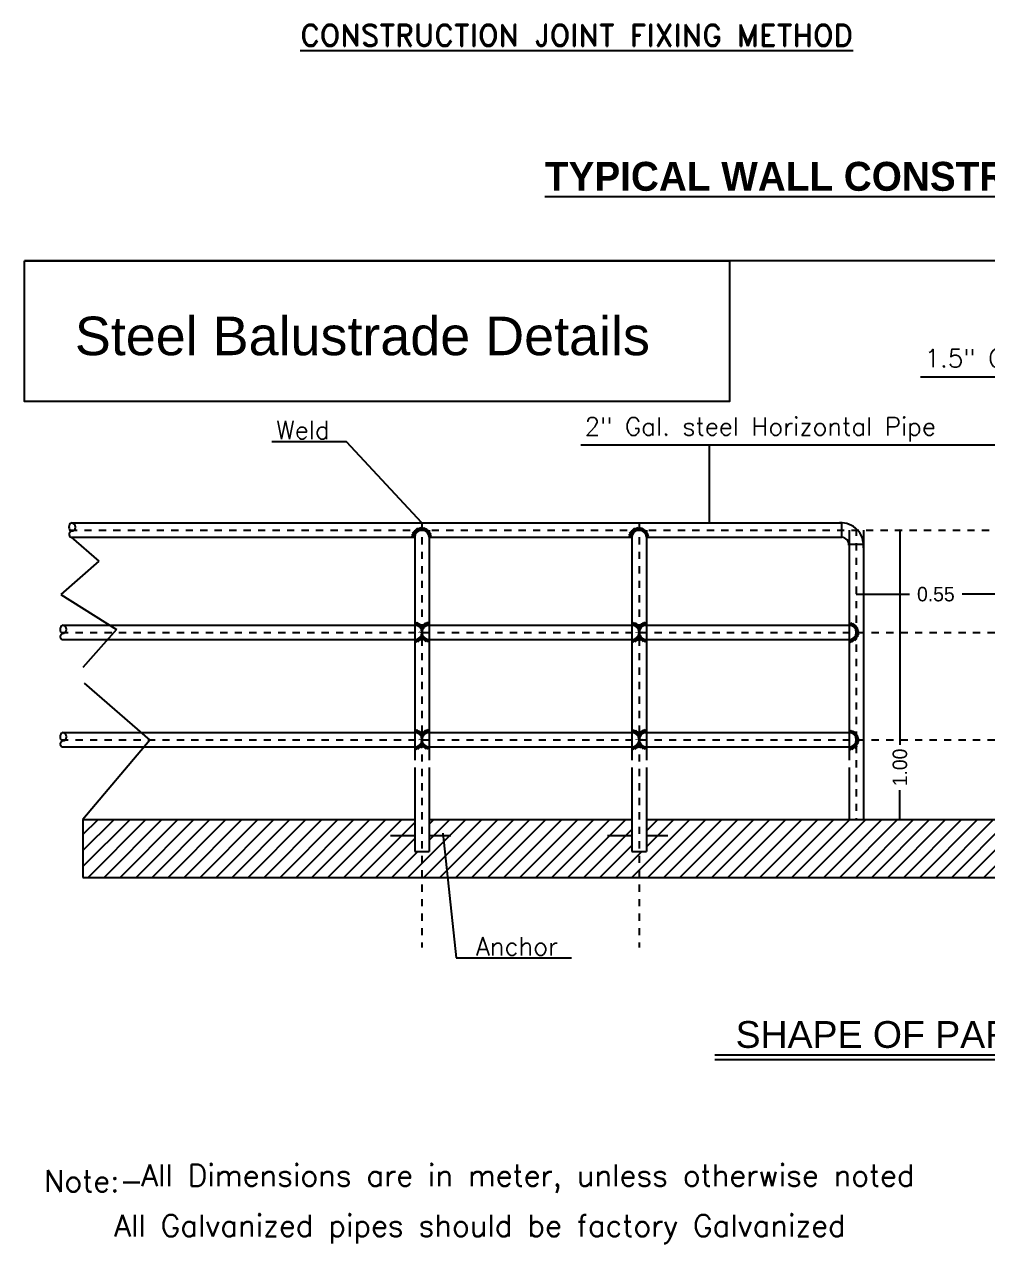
# Model space of a CAD drawing. Extents: x 151242 to 151523, y 158752 to 159354.
# Drawn here: x 151350.15 to 151363.46, y 158854.53 to 158871.38 of the extents above; entities that cross this region are included whole.
import ezdxf
from ezdxf.enums import TextEntityAlignment as Align

# ---------------------------------------------------------------- set-up
doc = ezdxf.new("R2010")
doc.units = 0
doc.header["$LTSCALE"] = 3
doc.header["$MEASUREMENT"] = 0
doc.header["$PDMODE"] = 2
doc.header["$PDSIZE"] = 0.03
doc.linetypes.add('DASHDOTX2', pattern=[2, 1, -0.5, 0, -0.5])
doc.layers.get('0').update_dxf_attribs({"linetype": 'CONTINUOUS'})
doc.layers.get('DEFPOINTS').update_dxf_attribs({"linetype": 'CONTINUOUS'})
doc.layers.add('4', color=12, linetype='CONTINUOUS')
doc.layers.add('TEXT', color=7, linetype='CONTINUOUS')
doc.styles.add('FUTURA', font='SAS_____.PFB')
doc.styles.add('ROMAND', font='romand', dxfattribs={"height": 0.5})
doc.styles.add('ROMANS', font='romans.shx')
doc.styles.add('ROMANTICBOLD', font='romb____.pfb', dxfattribs={"height": 0.3})
doc.dimstyles.new('1-25', dxfattribs={"dimtxt": 0.2, "dimasz": 0.01, "dimexe": 0, "dimexo": 0, "dimgap": 0.08, "dimtad": 0, "dimlfac": 0.25, "dimzin": 0, "dimdsep": 46, "dimtxsty": 'Standard', "dimblk1": 'OBLIQUE', "dimblk2": 'OBLIQUE', "dimsah": 1, "dimcen": 0, "dimse1": 1, "dimse2": 1, "dimclrd": 256, "dimclre": 256, "dimclrt": 4, "dimadec": 0, "dimazin": 0, "dimtfac": 5.555556, "dimtix": 1, "dimtofl": 0, "dimtmove": 2, "dimatfit": 3, "dimldrblk": 'OBLIQUE', "dimfxl": 1, "dimtolj": 1, "dimtzin": 0, "dimarcsym": 0})

# ---------------------------------------------------------------- blocks, each defined once
blk = doc.blocks.new('_OBLIQUE')
at = {"color": 0, "linetype": 'ByBlock'}
blk.add_line((-0.5, -0.5), (0.5, 0.5), dxfattribs=at)
blk = doc.blocks.new('*D120')
at = {"layer": '4', "linetype": 'Continuous', "lineweight": -2, "transparency": 16777216}
for p, q in [((151362.248, 158864.388), (151362.248, 158861.421)), ((151362.248, 158860.388), (151362.248, 158860.794))]:
    blk.add_line(p, q, dxfattribs=at)
at = {"layer": 'DEFPOINTS', "color": 0, "linetype": 'Continuous', "transparency": 16777216}
for p in [(151362.248, 158864.388), (151362.649, 158864.388), (151362.649, 158860.388)]:
    blk.add_point(p, dxfattribs=at)
at = {"layer": '4', "linetype": 'Continuous', "lineweight": -2, "transparency": 16777216, "xscale": 0.01, "yscale": 0.01, "zscale": 0.01}
for p, rotation in [((151362.248, 158864.388), 90), ((151362.248, 158860.388), 270)]:
    blk.add_blockref('_OBLIQUE', p, dxfattribs=dict(at, rotation=rotation))
at = {"layer": '4', "color": 4, "linetype": 'Continuous', "transparency": 16777216, "insert": (151362.248, 158861.107), "char_height": 0.2, "attachment_point": 5, "rotation": 90}
blk.add_mtext('\\A1;1.00', dxfattribs=at)
blk = doc.blocks.new('*D121')
at = {"layer": '4', "linetype": 'Continuous', "lineweight": -2, "transparency": 16777216}
for p, q in [((151361.644, 158863.501), (151362.381, 158863.501)), ((151363.844, 158863.501), (151363.108, 158863.501))]:
    blk.add_line(p, q, dxfattribs=at)
at = {"layer": 'DEFPOINTS', "color": 0, "linetype": 'Continuous', "transparency": 16777216}
for p in [(151361.644, 158863.508), (151361.644, 158863.501), (151363.844, 158863.47)]:
    blk.add_point(p, dxfattribs=at)
at = {"layer": '4', "linetype": 'Continuous', "lineweight": -2, "transparency": 16777216, "xscale": 0.01, "yscale": 0.01, "zscale": 0.01, "rotation": 180}
blk.add_blockref('_OBLIQUE', (151361.644, 158863.501), dxfattribs=at)
at = {"layer": '4', "linetype": 'Continuous', "lineweight": -2, "transparency": 16777216, "xscale": 0.01, "yscale": 0.01, "zscale": 0.01}
blk.add_blockref('_OBLIQUE', (151363.844, 158863.501), dxfattribs=at)
at = {"layer": '4', "color": 4, "linetype": 'Continuous', "transparency": 16777216, "insert": (151362.744, 158863.501), "char_height": 0.2, "attachment_point": 5}
blk.add_mtext('\\A1;0.55', dxfattribs=at)

msp = doc.modelspace()

# ---------------------------------------------------------------- hatches: boundary and pattern name
at = {"layer": '4'}
h = msp.add_hatch(dxfattribs=at)
h.set_pattern_fill('ANSI31', color=0, scale=0.004, style=0)
h.set_pattern_definition([(45, (149015.999587, 157417.683316), (-0.00898025612, 0.00898025612), [])])
h.paths.add_polyline_path([(151355.739, 158864.388), (151355.641, 158864.388, -0.414214), (151355.741, 158864.288), (151355.781, 158864.288, 0.201566)])
h.paths.add_polyline_path([(151355.641, 158864.428), (151355.641, 158864.388), (151355.739, 158864.388, 0.196262)])
h.paths.add_polyline_path([(151355.641, 158864.428, 0.196262), (151355.543, 158864.388), (151355.641, 158864.388)])
h.paths.add_polyline_path([(151355.641, 158864.388), (151355.543, 158864.388, 0.201566), (151355.501, 158864.288), (151355.541, 158864.288, -0.414214)])
h = msp.add_hatch(dxfattribs=at)
h.set_pattern_fill('ANSI31', color=0, scale=0.004, style=0)
h.set_pattern_definition([(45, (149018.999587, 157417.683316), (-0.00898025612, 0.00898025612), [])])
h.paths.add_polyline_path([(151358.739, 158864.388), (151358.641, 158864.388, -0.414214), (151358.741, 158864.288), (151358.781, 158864.288, 0.201566)])
h.paths.add_polyline_path([(151358.641, 158864.428), (151358.641, 158864.388), (151358.739, 158864.388, 0.196262)])
h.paths.add_polyline_path([(151358.641, 158864.428, 0.196262), (151358.543, 158864.388), (151358.641, 158864.388)])
h.paths.add_polyline_path([(151358.641, 158864.388), (151358.543, 158864.388, 0.201566), (151358.501, 158864.288), (151358.541, 158864.288, -0.414214)])
h = msp.add_hatch(dxfattribs=at)
h.set_pattern_fill('ANSI31', color=0, scale=0.004, style=0)
h.set_pattern_definition([(45, (149030.203143, 157418.669448), (-0.00898025612, 0.00898025612), [])])
h.paths.add_polyline_path([(151361.544, 158863.114), (151361.544, 158863.074, -0.414214), (151361.644, 158862.974), (151361.644, 158863.072, 0.201566)])
h.paths.add_polyline_path([(151361.644, 158862.876), (151361.644, 158862.974, -0.414214), (151361.544, 158862.874), (151361.544, 158862.834, 0.201566)])
h.paths.add_polyline_path([(151361.684, 158862.974), (151361.644, 158862.974), (151361.644, 158862.876, 0.196262)])
h.paths.add_polyline_path([(151361.644, 158863.072), (151361.644, 158862.974), (151361.684, 158862.974, 0.196262)])
h = msp.add_hatch(dxfattribs=at)
h.set_pattern_fill('ANSI31', color=0, scale=0.004, style=0)
h.set_pattern_definition([(45, (149030.203143, 157417.185761), (-0.00898025612, 0.00898025612), [])])
h.paths.add_polyline_path([(151361.544, 158861.63), (151361.544, 158861.59, -0.414214), (151361.644, 158861.49), (151361.644, 158861.588, 0.201566)])
h.paths.add_polyline_path([(151361.644, 158861.392), (151361.644, 158861.49, -0.414214), (151361.544, 158861.39), (151361.544, 158861.35, 0.201566)])
h.paths.add_polyline_path([(151361.684, 158861.49), (151361.644, 158861.49), (151361.644, 158861.392, 0.196262)])
h.paths.add_polyline_path([(151361.644, 158861.588), (151361.644, 158861.49), (151361.684, 158861.49, 0.196262)])
h = msp.add_hatch(dxfattribs=at)
h.set_pattern_fill('ANSI31', color=8, scale=1.25, style=0)
h.set_pattern_definition([(45, (151152.08436, 159136.17101), (-0.110485435, 0.110485435), [])])
h.paths.add_polyline_path([(151377.744, 158859.588), (151377.744, 158860.388), (151375.944, 158860.388), (151375.944, 158860.028), (151375.744, 158860.028), (151375.744, 158860.388), (151372.944, 158860.388), (151372.944, 158859.987), (151372.744, 158859.987), (151372.744, 158860.388), (151369.944, 158860.388), (151369.944, 158859.987), (151369.744, 158859.987), (151369.744, 158860.388), (151366.944, 158860.388), (151366.944, 158859.987), (151366.744, 158859.987), (151366.744, 158860.388), (151358.744, 158860.388), (151358.744, 158859.945), (151358.544, 158859.945), (151358.544, 158860.388), (151355.744, 158860.388), (151355.744, 158859.945), (151355.544, 158859.945), (151355.544, 158860.388), (151350.959, 158860.388), (151350.959, 158859.588)])

# ---------------------------------------------------------------- linework, layer by layer
at = {"layer": '4', "color": 2, "linetype": 'Continuous'}
msp.add_line((151378.669, 158868.106), (151350.15, 158868.106), dxfattribs=at)
at = {"layer": '4', "color": 8}
for p, q in [((151368.83, 158866.502), (151362.534, 158866.502)), ((151354.601, 158865.609), (151353.57, 158865.609)), ((151355.644, 158864.488), (151354.601, 158865.609)), ((151364.133, 158865.559), (151357.837, 158865.559)), ((151359.614, 158865.559), (151359.614, 158864.488)), ((151355.934, 158860.198), (151356.118, 158858.478)), ((151356.118, 158858.478), (151357.71, 158858.478))]:
    msp.add_line(p, q, dxfattribs=at)
at = {"layer": '4', "color": 0}
for p, q in [((151350.799, 158864.488), (151361.444, 158864.488)), ((151361.444, 158864.288), (151361.444, 158864.488)), ((151350.799, 158864.288), (151351.179, 158863.957)), ((151350.799, 158864.288), (151355.544, 158864.288)), ((151355.544, 158864.388), (151355.544, 158861.207)), ((151355.744, 158864.388), (151355.744, 158861.207)), ((151355.744, 158864.288), (151358.544, 158864.288)), ((151358.544, 158864.388), (151358.544, 158861.207)), ((151358.744, 158864.388), (151358.744, 158861.207)), ((151358.744, 158864.288), (151361.444, 158864.288)), ((151361.544, 158864.388), (151361.544, 158861.207)), ((151361.744, 158864.388), (151361.744, 158861.007)), ((151361.744, 158864.188), (151361.544, 158864.188)), ((151351.179, 158863.957), (151350.652, 158863.497)), ((151350.652, 158863.497), (151351.421, 158863.015)), ((151355.544, 158863.107), (151355.555, 158863.118)), ((151355.544, 158863.089), (151355.571, 158863.116)), ((151355.551, 158863.078), (151355.585, 158863.112)), ((151355.567, 158863.076), (151355.598, 158863.108)), ((151355.581, 158863.072), (151355.611, 158863.102)), ((151355.593, 158863.066), (151355.622, 158863.095)), ((151355.604, 158863.059), (151355.632, 158863.087)), ((151355.687, 158863.057), (151355.658, 158863.085)), ((151355.698, 158863.064), (151355.669, 158863.093)), ((151355.71, 158863.07), (151355.68, 158863.1)), ((151355.724, 158863.074), (151355.692, 158863.106)), ((151355.739, 158863.076), (151355.705, 158863.11)), ((151355.746, 158863.087), (151355.72, 158863.114)), ((151355.746, 158863.105), (151355.736, 158863.116)), ((151358.544, 158863.107), (151358.555, 158863.118)), ((151358.544, 158863.089), (151358.571, 158863.116)), ((151358.551, 158863.078), (151358.585, 158863.112)), ((151358.567, 158863.076), (151358.598, 158863.108)), ((151358.581, 158863.072), (151358.611, 158863.102)), ((151358.593, 158863.066), (151358.622, 158863.095)), ((151358.604, 158863.059), (151358.632, 158863.087)), ((151358.687, 158863.057), (151358.658, 158863.085)), ((151358.698, 158863.064), (151358.669, 158863.093)), ((151358.71, 158863.07), (151358.68, 158863.1)), ((151358.724, 158863.074), (151358.692, 158863.106)), ((151358.739, 158863.076), (151358.705, 158863.11)), ((151358.746, 158863.087), (151358.72, 158863.114)), ((151358.746, 158863.105), (151358.736, 158863.116)), ((151350.677, 158863.074), (151355.544, 158863.074)), ((151351.421, 158863.015), (151350.959, 158862.488)), ((151355.564, 158862.84), (151355.644, 158862.92)), ((151355.608, 158862.974), (151355.606, 158862.976)), ((151355.608, 158862.974), (151355.606, 158862.976)), ((151355.613, 158863.051), (151355.642, 158863.079)), ((151355.646, 158863.008), (151355.619, 158863.035)), ((151355.622, 158863.041), (151355.644, 158863.064)), ((151355.622, 158862.915), (151355.644, 158862.938)), ((151355.626, 158862.974), (151355.624, 158862.976)), ((151355.626, 158862.974), (151355.624, 158862.976)), ((151355.646, 158863.026), (151355.625, 158863.047)), ((151355.646, 158862.9), (151355.628, 158862.919)), ((151355.63, 158863.031), (151355.644, 158863.046)), ((151355.646, 158863.044), (151355.632, 158863.058)), ((151355.646, 158862.918), (151355.634, 158862.93)), ((151355.636, 158863.019), (151355.644, 158863.028)), ((151355.646, 158862.936), (151355.639, 158862.943)), ((151355.646, 158863.062), (151355.64, 158863.068)), ((151355.64, 158863.006), (151355.644, 158863.01)), ((151355.641, 158862.952), (151355.644, 158862.956)), ((151355.646, 158862.99), (151355.642, 158862.994)), ((151355.646, 158862.99), (151355.642, 158862.994)), ((151355.646, 158862.972), (151355.642, 158862.976)), ((151355.646, 158862.972), (151355.642, 158862.976)), ((151355.646, 158862.954), (151355.643, 158862.957)), ((151355.644, 158863.064), (151355.65, 158863.07)), ((151355.644, 158863.046), (151355.658, 158863.06)), ((151355.644, 158863.028), (151355.665, 158863.049)), ((151355.644, 158863.01), (151355.672, 158863.037)), ((151355.644, 158862.992), (151355.648, 158862.996)), ((151355.644, 158862.991), (151355.644, 158862.992)), ((151355.644, 158862.991), (151355.644, 158862.992)), ((151355.644, 158862.974), (151355.649, 158862.979)), ((151355.644, 158862.974), (151355.649, 158862.979)), ((151355.644, 158862.974), (151355.644, 158862.974)), ((151355.644, 158862.974), (151355.644, 158862.974)), ((151355.644, 158862.956), (151355.648, 158862.959)), ((151355.644, 158862.938), (151355.651, 158862.945)), ((151355.644, 158862.92), (151355.656, 158862.932)), ((151355.644, 158862.902), (151355.663, 158862.921)), ((151355.669, 158863.039), (151355.646, 158863.062)), ((151355.661, 158863.029), (151355.646, 158863.044)), ((151355.655, 158863.017), (151355.646, 158863.026)), ((151355.65, 158863.004), (151355.646, 158863.008)), ((151355.647, 158862.989), (151355.646, 158862.99)), ((151355.647, 158862.989), (151355.646, 158862.99)), ((151355.646, 158862.972), (151355.646, 158862.972)), ((151355.646, 158862.972), (151355.646, 158862.972)), ((151355.65, 158862.95), (151355.646, 158862.954)), ((151355.669, 158862.913), (151355.646, 158862.936)), ((151355.726, 158862.838), (151355.646, 158862.918)), ((151355.677, 158863.049), (151355.649, 158863.077)), ((151355.664, 158862.976), (151355.667, 158862.979)), ((151355.664, 158862.976), (151355.667, 158862.979)), ((151355.682, 158862.976), (151355.684, 158862.978)), ((151355.682, 158862.976), (151355.684, 158862.978)), ((151355.744, 158863.074), (151361.544, 158863.074)), ((151358.564, 158862.84), (151358.644, 158862.92)), ((151358.613, 158863.051), (151358.642, 158863.079)), ((151358.646, 158863.008), (151358.619, 158863.035)), ((151358.622, 158863.041), (151358.644, 158863.064)), ((151358.646, 158863.026), (151358.625, 158863.047)), ((151358.646, 158862.9), (151358.628, 158862.919)), ((151358.63, 158863.031), (151358.644, 158863.046)), ((151358.646, 158863.044), (151358.632, 158863.058)), ((151358.636, 158863.019), (151358.644, 158863.028)), ((151358.646, 158863.062), (151358.64, 158863.068)), ((151358.64, 158863.006), (151358.644, 158863.01)), ((151358.644, 158863.064), (151358.65, 158863.07)), ((151358.644, 158863.046), (151358.658, 158863.06)), ((151358.644, 158863.028), (151358.665, 158863.049)), ((151358.644, 158863.01), (151358.672, 158863.037)), ((151358.644, 158862.902), (151358.663, 158862.921)), ((151358.669, 158863.039), (151358.646, 158863.062)), ((151358.661, 158863.029), (151358.646, 158863.044)), ((151358.655, 158863.017), (151358.646, 158863.026)), ((151358.65, 158863.004), (151358.646, 158863.008)), ((151358.669, 158862.913), (151358.646, 158862.936)), ((151358.726, 158862.838), (151358.646, 158862.918)), ((151358.677, 158863.049), (151358.649, 158863.077)), ((151350.677, 158862.874), (151355.544, 158862.874)), ((151355.544, 158862.856), (151355.57, 158862.882)), ((151355.544, 158862.874), (151355.549, 158862.879)), ((151355.545, 158862.839), (151355.607, 158862.901)), ((151355.588, 158862.845), (151355.644, 158862.902)), ((151355.623, 158862.863), (151355.644, 158862.884)), ((151355.646, 158862.882), (151355.631, 158862.898)), ((151355.644, 158862.884), (151355.66, 158862.9)), ((151355.703, 158862.843), (151355.646, 158862.9)), ((151355.667, 158862.861), (151355.646, 158862.882)), ((151355.746, 158862.836), (151355.683, 158862.899)), ((151355.746, 158862.854), (151355.72, 158862.88)), ((151355.746, 158862.872), (151355.742, 158862.877)), ((151355.744, 158862.874), (151361.544, 158862.874)), ((151358.544, 158862.856), (151358.57, 158862.882)), ((151358.544, 158862.874), (151358.549, 158862.879)), ((151358.545, 158862.839), (151358.607, 158862.901)), ((151358.588, 158862.845), (151358.644, 158862.902)), ((151358.623, 158862.863), (151358.644, 158862.884)), ((151358.646, 158862.882), (151358.631, 158862.898)), ((151358.644, 158862.884), (151358.66, 158862.9)), ((151358.703, 158862.843), (151358.646, 158862.9)), ((151358.667, 158862.861), (151358.646, 158862.882)), ((151358.746, 158862.836), (151358.683, 158862.899)), ((151358.746, 158862.854), (151358.72, 158862.88)), ((151358.746, 158862.872), (151358.742, 158862.877)), ((151350.978, 158862.272), (151351.882, 158861.486)), ((151350.677, 158861.59), (151355.544, 158861.59)), ((151355.544, 158861.624), (151355.555, 158861.634)), ((151355.544, 158861.606), (151355.571, 158861.632)), ((151355.551, 158861.595), (151355.585, 158861.629)), ((151355.567, 158861.592), (151355.598, 158861.624)), ((151355.581, 158861.588), (151355.611, 158861.618)), ((151355.593, 158861.582), (151355.622, 158861.611)), ((151355.604, 158861.575), (151355.632, 158861.604)), ((151355.613, 158861.567), (151355.642, 158861.595)), ((151355.622, 158861.558), (151355.644, 158861.58)), ((151355.646, 158861.56), (151355.632, 158861.574)), ((151355.646, 158861.578), (151355.64, 158861.584)), ((151355.644, 158861.58), (151355.65, 158861.586)), ((151355.644, 158861.562), (151355.658, 158861.576)), ((151355.669, 158861.556), (151355.646, 158861.578)), ((151355.677, 158861.565), (151355.649, 158861.593)), ((151355.687, 158861.573), (151355.658, 158861.602)), ((151355.698, 158861.58), (151355.669, 158861.609)), ((151355.71, 158861.586), (151355.68, 158861.616)), ((151355.724, 158861.59), (151355.692, 158861.622)), ((151355.739, 158861.593), (151355.705, 158861.627)), ((151355.746, 158861.604), (151355.72, 158861.63)), ((151355.746, 158861.621), (151355.736, 158861.632)), ((151355.744, 158861.59), (151361.544, 158861.59)), ((151358.544, 158861.624), (151358.555, 158861.634)), ((151358.544, 158861.606), (151358.571, 158861.632)), ((151358.551, 158861.595), (151358.585, 158861.629)), ((151358.567, 158861.592), (151358.598, 158861.624)), ((151358.581, 158861.588), (151358.611, 158861.618)), ((151358.593, 158861.582), (151358.622, 158861.611)), ((151358.604, 158861.575), (151358.632, 158861.604)), ((151358.613, 158861.567), (151358.642, 158861.595)), ((151358.622, 158861.558), (151358.644, 158861.58)), ((151358.646, 158861.56), (151358.632, 158861.574)), ((151358.646, 158861.578), (151358.64, 158861.584)), ((151358.644, 158861.58), (151358.65, 158861.586)), ((151358.644, 158861.562), (151358.658, 158861.576)), ((151358.669, 158861.556), (151358.646, 158861.578)), ((151358.677, 158861.565), (151358.649, 158861.593)), ((151358.687, 158861.573), (151358.658, 158861.602)), ((151358.698, 158861.58), (151358.669, 158861.609)), ((151358.71, 158861.586), (151358.68, 158861.616)), ((151358.724, 158861.59), (151358.692, 158861.622)), ((151358.739, 158861.593), (151358.705, 158861.627)), ((151358.746, 158861.604), (151358.72, 158861.63)), ((151358.746, 158861.621), (151358.736, 158861.632)), ((151351.882, 158861.486), (151350.959, 158860.388)), ((151355.545, 158861.355), (151355.607, 158861.417)), ((151355.564, 158861.356), (151355.644, 158861.436)), ((151355.588, 158861.362), (151355.644, 158861.418)), ((151355.608, 158861.49), (151355.606, 158861.492)), ((151355.608, 158861.49), (151355.606, 158861.492)), ((151355.646, 158861.524), (151355.619, 158861.551)), ((151355.622, 158861.432), (151355.644, 158861.454)), ((151355.623, 158861.379), (151355.644, 158861.4)), ((151355.626, 158861.49), (151355.624, 158861.493)), ((151355.626, 158861.49), (151355.624, 158861.493)), ((151355.646, 158861.542), (151355.625, 158861.563)), ((151355.646, 158861.416), (151355.628, 158861.435)), ((151355.63, 158861.547), (151355.644, 158861.562)), ((151355.646, 158861.398), (151355.631, 158861.414)), ((151355.646, 158861.434), (151355.634, 158861.446)), ((151355.636, 158861.535), (151355.644, 158861.544)), ((151355.646, 158861.452), (151355.639, 158861.459)), ((151355.64, 158861.522), (151355.644, 158861.526)), ((151355.641, 158861.469), (151355.644, 158861.472)), ((151355.646, 158861.506), (151355.642, 158861.51)), ((151355.646, 158861.506), (151355.642, 158861.51)), ((151355.646, 158861.488), (151355.642, 158861.493)), ((151355.646, 158861.488), (151355.642, 158861.493)), ((151355.646, 158861.47), (151355.643, 158861.474)), ((151355.644, 158861.544), (151355.665, 158861.565)), ((151355.644, 158861.526), (151355.672, 158861.553)), ((151355.644, 158861.508), (151355.648, 158861.512)), ((151355.644, 158861.507), (151355.644, 158861.508)), ((151355.644, 158861.507), (151355.644, 158861.508)), ((151355.644, 158861.49), (151355.649, 158861.495)), ((151355.644, 158861.49), (151355.649, 158861.495)), ((151355.644, 158861.49), (151355.644, 158861.49)), ((151355.644, 158861.49), (151355.644, 158861.49)), ((151355.644, 158861.472), (151355.648, 158861.476)), ((151355.644, 158861.454), (151355.651, 158861.461)), ((151355.644, 158861.436), (151355.656, 158861.448)), ((151355.644, 158861.418), (151355.663, 158861.437)), ((151355.644, 158861.4), (151355.66, 158861.416)), ((151355.661, 158861.545), (151355.646, 158861.56)), ((151355.655, 158861.533), (151355.646, 158861.542)), ((151355.65, 158861.52), (151355.646, 158861.524)), ((151355.647, 158861.505), (151355.646, 158861.506)), ((151355.647, 158861.505), (151355.646, 158861.506)), ((151355.646, 158861.488), (151355.646, 158861.488)), ((151355.646, 158861.488), (151355.646, 158861.488)), ((151355.65, 158861.467), (151355.646, 158861.47)), ((151355.669, 158861.43), (151355.646, 158861.452)), ((151355.726, 158861.354), (151355.646, 158861.434)), ((151355.703, 158861.36), (151355.646, 158861.416)), ((151355.664, 158861.492), (151355.667, 158861.495)), ((151355.664, 158861.492), (151355.667, 158861.495)), ((151355.682, 158861.492), (151355.684, 158861.494)), ((151355.682, 158861.492), (151355.684, 158861.494)), ((151355.746, 158861.353), (151355.683, 158861.415)), ((151358.545, 158861.355), (151358.607, 158861.417)), ((151358.564, 158861.356), (151358.644, 158861.436)), ((151358.588, 158861.362), (151358.644, 158861.418)), ((151358.646, 158861.524), (151358.619, 158861.551)), ((151358.623, 158861.379), (151358.644, 158861.4)), ((151358.646, 158861.542), (151358.625, 158861.563)), ((151358.646, 158861.416), (151358.628, 158861.435)), ((151358.63, 158861.547), (151358.644, 158861.562)), ((151358.646, 158861.398), (151358.631, 158861.414)), ((151358.636, 158861.535), (151358.644, 158861.544)), ((151358.64, 158861.522), (151358.644, 158861.526)), ((151358.644, 158861.544), (151358.665, 158861.565)), ((151358.644, 158861.526), (151358.672, 158861.553)), ((151358.644, 158861.418), (151358.663, 158861.437)), ((151358.644, 158861.4), (151358.66, 158861.416)), ((151358.661, 158861.545), (151358.646, 158861.56)), ((151358.655, 158861.533), (151358.646, 158861.542)), ((151358.65, 158861.52), (151358.646, 158861.524)), ((151358.669, 158861.43), (151358.646, 158861.452)), ((151358.726, 158861.354), (151358.646, 158861.434)), ((151358.703, 158861.36), (151358.646, 158861.416)), ((151358.746, 158861.353), (151358.683, 158861.415)), ((151350.677, 158861.39), (151355.544, 158861.39)), ((151355.544, 158861.372), (151355.57, 158861.398)), ((151355.544, 158861.39), (151355.549, 158861.395)), ((151355.667, 158861.377), (151355.646, 158861.398)), ((151355.746, 158861.37), (151355.72, 158861.396)), ((151355.746, 158861.388), (151355.742, 158861.393)), ((151355.744, 158861.39), (151361.544, 158861.39)), ((151358.544, 158861.372), (151358.57, 158861.398)), ((151358.544, 158861.39), (151358.549, 158861.395)), ((151358.667, 158861.377), (151358.646, 158861.398)), ((151358.746, 158861.37), (151358.72, 158861.396)), ((151358.746, 158861.388), (151358.742, 158861.393)), ((151355.544, 158861.107), (151355.544, 158859.945)), ((151355.744, 158861.107), (151355.744, 158859.945)), ((151358.544, 158861.107), (151358.544, 158859.945)), ((151358.744, 158861.107), (151358.744, 158859.945)), ((151361.544, 158861.107), (151361.544, 158860.388)), ((151361.744, 158861.107), (151361.744, 158860.388)), ((151355.544, 158860.163), (151355.207, 158860.163)), ((151356.041, 158860.163), (151355.744, 158860.163)), ((151358.544, 158860.163), (151358.207, 158860.163)), ((151359.041, 158860.163), (151358.744, 158860.163)), ((151355.544, 158859.945), (151355.744, 158859.945)), ((151358.544, 158859.945), (151358.744, 158859.945))]:
    msp.add_line(p, q, dxfattribs=at)
at = {"layer": '4', "color": 8, "linetype": 'DASHDOTX2', "ltscale": 0.01}
for p, q in [((151355.644, 158864.488), (151355.644, 158858.621)), ((151358.644, 158864.488), (151358.644, 158858.621)), ((151350.779, 158864.388), (151375.944, 158864.388)), ((151361.644, 158864.406), (151361.644, 158860.388)), ((151350.657, 158862.974), (151377.744, 158862.974)), ((151350.657, 158861.49), (151377.744, 158861.49))]:
    msp.add_line(p, q, dxfattribs=at)
at = {"layer": '4', "color": 2, "linetype": 'Continuous', "ltscale": 2}
for p, q in [((151355.644, 158863.427), (151355.644, 158863.427)), ((151355.644, 158861.561), (151355.644, 158861.561))]:
    msp.add_line(p, q, dxfattribs=at)
at = {"layer": '4'}
for p, q in [((151358.608, 158862.974), (151358.606, 158862.976)), ((151358.608, 158862.974), (151358.606, 158862.976)), ((151358.622, 158862.915), (151358.644, 158862.938)), ((151358.626, 158862.974), (151358.624, 158862.976)), ((151358.626, 158862.974), (151358.624, 158862.976)), ((151358.646, 158862.918), (151358.634, 158862.93)), ((151358.646, 158862.936), (151358.639, 158862.943)), ((151358.641, 158862.952), (151358.644, 158862.956)), ((151358.646, 158862.99), (151358.642, 158862.994)), ((151358.646, 158862.99), (151358.642, 158862.994)), ((151358.646, 158862.972), (151358.642, 158862.976)), ((151358.646, 158862.972), (151358.642, 158862.976)), ((151358.646, 158862.954), (151358.643, 158862.957)), ((151358.644, 158862.992), (151358.648, 158862.996)), ((151358.644, 158862.991), (151358.644, 158862.992)), ((151358.644, 158862.991), (151358.644, 158862.992)), ((151358.644, 158862.974), (151358.649, 158862.979)), ((151358.644, 158862.974), (151358.649, 158862.979)), ((151358.644, 158862.974), (151358.644, 158862.974)), ((151358.644, 158862.974), (151358.644, 158862.974)), ((151358.644, 158862.956), (151358.648, 158862.959)), ((151358.644, 158862.938), (151358.651, 158862.945)), ((151358.644, 158862.92), (151358.656, 158862.932)), ((151358.647, 158862.989), (151358.646, 158862.99)), ((151358.647, 158862.989), (151358.646, 158862.99)), ((151358.646, 158862.972), (151358.646, 158862.972)), ((151358.646, 158862.972), (151358.646, 158862.972)), ((151358.65, 158862.95), (151358.646, 158862.954)), ((151358.664, 158862.976), (151358.667, 158862.979)), ((151358.664, 158862.976), (151358.667, 158862.979)), ((151358.682, 158862.976), (151358.684, 158862.978)), ((151358.682, 158862.976), (151358.684, 158862.978)), ((151358.608, 158861.49), (151358.606, 158861.492)), ((151358.608, 158861.49), (151358.606, 158861.492)), ((151358.622, 158861.432), (151358.644, 158861.454)), ((151358.626, 158861.49), (151358.624, 158861.493)), ((151358.626, 158861.49), (151358.624, 158861.493)), ((151358.646, 158861.434), (151358.634, 158861.446)), ((151358.646, 158861.452), (151358.639, 158861.459)), ((151358.641, 158861.469), (151358.644, 158861.472)), ((151358.646, 158861.506), (151358.642, 158861.51)), ((151358.646, 158861.506), (151358.642, 158861.51)), ((151358.646, 158861.488), (151358.642, 158861.493)), ((151358.646, 158861.488), (151358.642, 158861.493)), ((151358.646, 158861.47), (151358.643, 158861.474)), ((151358.644, 158861.508), (151358.648, 158861.512)), ((151358.644, 158861.507), (151358.644, 158861.508)), ((151358.644, 158861.507), (151358.644, 158861.508)), ((151358.644, 158861.49), (151358.649, 158861.495)), ((151358.644, 158861.49), (151358.649, 158861.495)), ((151358.644, 158861.49), (151358.644, 158861.49)), ((151358.644, 158861.49), (151358.644, 158861.49)), ((151358.644, 158861.472), (151358.648, 158861.476)), ((151358.644, 158861.454), (151358.651, 158861.461)), ((151358.644, 158861.436), (151358.656, 158861.448)), ((151358.647, 158861.505), (151358.646, 158861.506)), ((151358.647, 158861.505), (151358.646, 158861.506)), ((151358.646, 158861.488), (151358.646, 158861.488)), ((151358.646, 158861.488), (151358.646, 158861.488)), ((151358.65, 158861.467), (151358.646, 158861.47)), ((151358.664, 158861.492), (151358.667, 158861.495)), ((151358.664, 158861.492), (151358.667, 158861.495)), ((151358.682, 158861.492), (151358.684, 158861.494)), ((151358.682, 158861.492), (151358.684, 158861.494)), ((151359.688, 158857.137), (151371.664, 158857.137)), ((151359.688, 158857.071), (151371.664, 158857.071))]:
    msp.add_line(p, q, dxfattribs=at)
at = {"layer": '4', "color": 5}
for p, q in [((151350.959, 158860.388), (151350.959, 158859.588)), ((151350.959, 158860.388), (151355.544, 158860.388)), ((151355.744, 158860.388), (151358.544, 158860.388)), ((151358.744, 158860.388), (151366.744, 158860.388)), ((151350.959, 158859.588), (151377.744, 158859.588))]:
    msp.add_line(p, q, dxfattribs=at)
at = {"layer": '4', "color": 2, "linetype": 'Continuous'}
msp.add_lwpolyline([(151350.15, 158868.106), (151359.895, 158868.106), (151359.895, 158866.162), (151350.15, 158866.162)], close=True, dxfattribs=at)
at = {"layer": '4', "color": 0}
for centre, radius, start, end in [((151350.832, 158864.429), 0.0672, 119.4203, 239.5814), ((151350.797, 158864.429), 0.0583, 270.6965, 88.3053), ((151361.433, 158864.176), 0.312, 353.9859, 93.6063), ((151350.812, 158864.33), 0.044, 88.0905, 252.1076), ((151355.644, 158864.288), 0.1, 0, 180), ((151358.644, 158864.288), 0.1, 0, 180), ((151361.439, 158864.183), 0.105, 357.3087, 87.3087), ((151350.71, 158863.015), 0.0672, 119.4203, 239.5814), ((151350.69, 158862.916), 0.044, 88.0905, 252.1076), ((151350.675, 158863.016), 0.0583, 270.6965, 88.3053), ((151355.544, 158862.974), 0.1, 270, 90), ((151355.744, 158862.974), 0.1, 90, 270), ((151358.544, 158862.974), 0.1, 270, 90), ((151358.744, 158862.974), 0.1, 90, 270), ((151361.544, 158862.974), 0.1, 270, 90), ((151350.71, 158861.532), 0.0672, 119.4203, 239.5814), ((151350.675, 158861.532), 0.0583, 270.6965, 88.3053), ((151355.544, 158861.49), 0.1, 270, 90), ((151355.744, 158861.49), 0.1, 90, 270), ((151358.544, 158861.49), 0.1, 270, 90), ((151358.744, 158861.49), 0.1, 90, 270), ((151361.544, 158861.49), 0.1, 270, 90), ((151350.69, 158861.432), 0.044, 88.0905, 252.1076)]:
    msp.add_arc(centre, radius, start, end, dxfattribs=at)

# ---------------------------------------------------------------- texts
at = {"layer": '4', "color": 152}
for s, height, style, p in [('%%UCONSTRUCTION JOINT FIXING METHOD', 0.3, 'ROMAND', (151353.963, 158871.076)), ('%%UTYPICAL WALL CONSTRUCTION JOINT ', 0.4, 'ROMANTICBOLD', (151357.342, 158869.076))]:
    msp.add_text(s, height=height, dxfattribs=dict(at, style=style)).set_placement(p)
at = {"layer": '4', "color": 4, "style": 'FUTURA'}
for s, height, p in [('Steel Balustrade Details ', 0.533, (151354.924, 158866.804)), ('SHAPE OF PART OF THE STEEL BALUSTRADE', 0.37014, (151365.752, 158857.232))]:
    msp.add_text(s, height=height, dxfattribs=at).set_placement(p, align=Align.CENTER)
at = {"layer": '4', "color": 6, "linetype": 'Continuous', "style": 'ROMANS'}
for s, p in [('1.5" Gal. steel Horizontal Pipe', (151362.588, 158866.637)), ('2" Gal. steel Horizontal Pipe', (151357.891, 158865.694)), ('Weld', (151353.629, 158865.645)), ('Anchor', (151356.389, 158858.51))]:
    msp.add_text(s, height=0.25, dxfattribs=at).set_placement(p)
at = {"layer": 'TEXT', "color": 1, "linetype": 'Continuous', "ltscale": 5, "style": 'ROMANS'}
for s, p in [('Note:-', (151350.422, 158855.242)), ('       All Dimensions are in meter, unless otherwise noted', (151350.201, 158855.321)), ('       All Galvanized pipes should be factory Galvanized', (151349.827, 158854.627))]:
    msp.add_text(s, height=0.3, dxfattribs=at).set_placement(p)

# ---------------------------------------------------------------- dimensions: what is measured, and where the dimension line sits
at = {"layer": '4', "color": 2, "linetype": 'Continuous'}
dim = msp.add_linear_dim(base=(151362.248, 158864.388), p1=(151362.649, 158860.388), p2=(151362.649, 158864.388), angle=90, dimstyle='1-25', dxfattribs=at)
dim.commit()
dim.dimension.update_dxf_attribs({"geometry": '*D120', "text_midpoint": (151362.248, 158861.107), "dimtype": 160})
dim = msp.add_linear_dim(base=(151361.644, 158863.501), p1=(151363.844, 158863.47), p2=(151361.644, 158863.508), dimstyle='1-25', dxfattribs=at)
dim.commit()
dim.dimension.update_dxf_attribs({"geometry": '*D121', "text_midpoint": (151362.744, 158863.501)})

doc.saveas('drawing.dxf')
